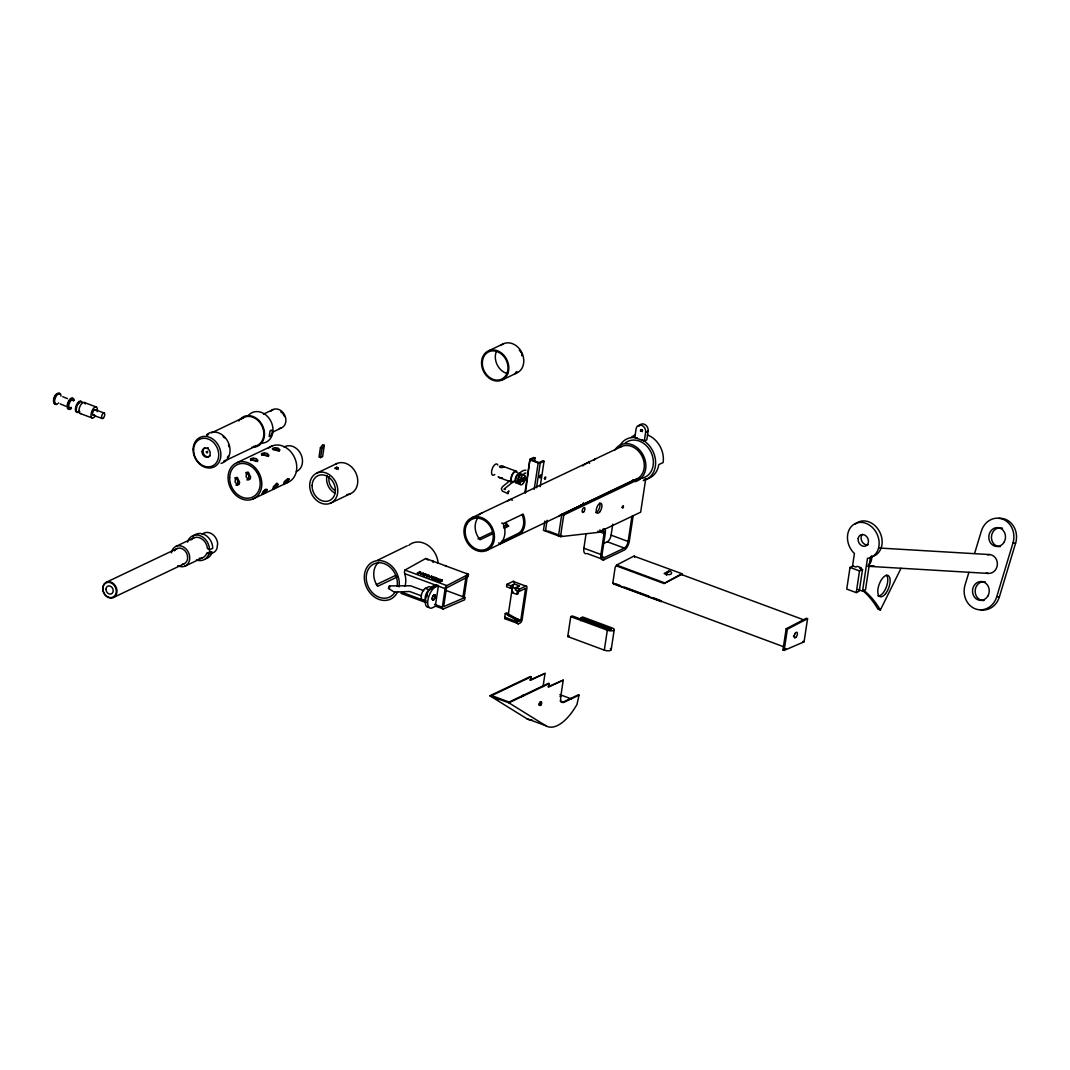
<?xml version="1.0" encoding="UTF-8"?>
<svg xmlns="http://www.w3.org/2000/svg" width="1070" height="1070" viewBox="0 0 1070 1070"><rect width="100%" height="100%" fill="white"/><g stroke="black" fill="none" stroke-linecap="round" stroke-linejoin="round"><path stroke-width="1.5" d="M276.903 483.065L273.198 486.97M641.077 430.862L640.997 429.525M518.736 621.322L518.896 620.105L506.618 612.896L505.267 613.538L504.719 617.176A2.836 1.271 -69.7 0 0 505.816 619.062L518.495 623.756L520.234 622.927A2.836 1.271 -69.7 0 0 522.133 619.61L526.908 587.978A2.836 1.271 -69.7 0 0 525.811 586.092L513.132 581.398L506.899 584.38L506.538 586.721L510.377 588.139L512.637 587.069A2.836 1.271 -69.7 0 1 514.483 584.019L519.472 585.865A2.836 1.271 -69.7 0 0 518.482 586.841M525.571 588.567L520.769 620.292L508.116 615.491L512.41 587.162M431.879 576.262L431.758 578.255L431.558 576.141L429.391 577.666L431.558 576.141M389.895 586.868L389.146 586.066L388.477 588.393L394.241 592.125L409.649 591.483L421.5 595.883M522.227 481.553C519.966 480.055 527.149 482.289 524.474 477.26M586.066 533.636L583.765 549.057A8.038 3.611 -69.7 0 0 585.945 553.738M599.695 530.065L602.798 531.215A3.304 1.485 -69.7 0 1 604.122 533.02L600.792 555.37A8.038 3.611 -69.7 0 0 603.493 559.971L624.586 549.94A8.038 3.611 -69.7 0 0 629.2 541.848L633.172 515.74M417.153 573.132L419.627 571.714M420.818 572.156L418.343 573.573L420.751 572.584M420.51 572.049L418.343 573.573M420.858 574.51C423.974 573.079 422.516 573.961 425.365 574.296M424.068 574.71L422.958 575.285L425.432 573.868M423.412 574.563L423.238 573.065M424.108 575.713L426.515 574.724M424.536 575.874L426.582 574.296M426.983 576.77L429.097 575.673M427.358 575.299L424.175 575.285M427.585 574.67L424.763 575.245M431.745 578.536L433.845 577.439M432.641 578.723L434.514 579.405L436.279 578.495L434.58 577.265L436.801 578.081L434.634 579.619L436.801 578.081M433.805 577.853L435.329 578.589M434.514 579.405L436.333 578.067M435.276 579.846L437.817 580.635M436.493 580.141L438.727 579.244M436.787 580.261L438.78 578.816M438.553 580.957L439.088 580.288L438.954 581.251M438.767 581.157L438.78 580.167M439.195 581.344L439.088 580.288M439.449 580.368L440.399 579.512L441.95 580.555M439.449 581.438L438.66 580.261M439.636 580.542L439.81 579.565M439.957 580.515L439.984 579.525M439.917 581.545L440.693 580.742L439.65 579.632M440.158 581.558L440.399 579.512M440.358 581.572L439.984 579.739L441.937 580.555M440.706 581.518L440.572 580.395M440.853 581.465L440.893 580.595M441.562 580.876L441.883 579.953M441.883 580.983L442.044 580.06M442.03 580.89L442.137 580.167M783.186 646.574L612.789 583.257L615.143 567.381L616.601 565.08L633.868 556.106L681.844 573.68L682.112 574.857M616.494 565.91L664.002 583.511L681.844 573.68M666.449 575.192C665.353 570.832 674.822 571.514 668.616 571.179L664.189 573.48C665.741 574.884 672.856 575.566 671.532 572.33M668.616 571.179L665.553 573.533M320.425 447.701L319.02 457.024L320.599 457.612L322.605 456.663L324.317 445.334L322.725 444.745L320.425 447.701L322.016 448.29L324.317 445.334M320.599 457.612L322.016 448.29M336.462 468.981L336.716 467.242L337.518 467.483L338.307 467.831L338.04 469.569M438.419 585.624L435.276 606.422L432.28 607.84A11.342 5.096 -69.7 0 1 427.866 600.297A11.342 5.096 -69.7 0 1 435.423 587.042L438.419 585.624L436.052 584.742L433.056 586.173A11.342 5.096 -69.7 0 0 425.606 598.732A11.342 5.096 -69.7 0 0 429.137 607.252M443.301 608.99A2.621 1.177 -69.7 0 1 442.325 607.225L445.133 588.634A2.621 1.177 -69.7 0 1 446.845 585.598L468.473 574.336L468.125 576.677L446.484 587.938L443.662 606.65L464.982 597.475L464.621 599.815L443.301 608.99L435.543 606.115M463.002 596.739L466.145 575.941M467.256 576.837L464.34 596.164A2.488 1.11 -69.7 0 1 463.845 597.702M522.227 480.497L519.472 482.717L521.331 480.256M521.785 480.564L524.139 480.042L524.407 478.263L520.261 480.243L519.966 479.4L522.976 477.969M519.873 482.864L522.601 479.547L522.481 480.831M520.261 480.243L524.862 477.407M522.267 479.454L522.08 480.684L524.407 480.256M510.377 588.139L510.738 585.798L514.523 583.993M524.982 492.106L529.958 459.257L533.756 457.452L535.013 457.92L534.532 461.103M525.423 493.15L529.958 459.257M518.723 589.891L518.134 593.73L516.797 594.372L511.808 592.526L512.65 586.989M519.512 585.838L515.727 587.644L515.365 589.985L519.204 591.416L525.477 588.433M516.797 594.372L517.385 590.48M534.184 489.418L538.183 462.989L530.426 460.113M519.204 591.416L519.565 589.075L525.811 586.092M536.525 487.706L540.243 463.069L544.041 461.264L540.203 486.689M518.495 623.756A2.836 1.271 -69.7 0 1 517.385 621.871L518.896 620.105M544.871 521.077L543.466 530.359L560.479 536.659L598.21 532.379L640.662 512.182L645.691 478.945M547.078 520.261L545.446 531.094L546.69 530.493M560.172 700.636A8.506 3.825 -69.7 0 0 563.275 701.987L578.255 694.858L579.044 695.152L576.971 704.461A47.267 21.253 -69.7 0 1 545.78 725.701L526.774 718.652L489.859 695.781L530.279 676.534L531.068 676.828L530.546 680.293L545.031 673.404L543.038 686.579M561.79 535.562L558.5 535.936L561.777 514.269L563.756 515.004L641.679 477.915M560.479 536.659L563.756 515.004M491.638 695.594L509.066 702.054L548.482 683.289L549.271 683.583L548.749 687.047L563.235 680.159L560.747 696.624A8.506 3.825 -69.7 0 0 564.064 702.281L579.044 695.152M559.236 515.646L583.15 504.331L583.391 502.766M610.395 648.473A4.534 1.699 8.6 0 1 609.98 650.587A4.534 1.699 8.6 0 1 604.323 650.132L567.742 636.57L570.751 616.641L572.249 615.932L608.763 629.454L611.411 629.294L581.184 617.711L580.716 620.774M602.798 531.215L603.119 529.035A5.671 2.555 -69.7 0 1 605.339 532.807L602.156 553.832A5.671 2.555 -69.7 0 0 604.363 557.604L624.345 548.094A5.671 2.555 -69.7 0 0 628.13 541.473L631.929 516.342M603.039 543.827L607.319 541.781A5.671 2.555 -69.7 0 0 611.104 535.16L612.762 524.166M604.323 650.132L607.332 630.19L570.751 616.641M611.211 649.637L614.22 629.708M644.3 441.067L645.625 432.333A5.671 4.601 64.5 0 0 641.652 425.365A5.671 4.601 64.5 0 0 636.115 428.816L634.791 437.55L644.3 441.067L646.802 439.877L648.112 431.143A5.671 4.601 64.5 0 0 645.357 424.817A5.671 4.601 64.5 0 0 639.646 425.258M782.959 649.971L786.169 628.772L806.379 618.273L807.569 618.714L804.065 641.826L784.149 650.413L782.959 649.971L786.022 648.647M784.149 650.413L787.359 629.213L807.569 618.714M850.021 567.434L846.745 589.102L856.254 592.619L859.25 591.188L862.527 569.521L859.745 568.504L861.243 567.782L857.284 566.324L855.786 567.033L853.017 566.003L850.021 567.434L859.531 570.952L862.527 569.521M852.442 566.618L854.422 553.498L853.245 552.334A18.671 15.14 64.5 0 1 852.991 524.969A18.671 15.14 64.5 0 1 876.945 533.836A18.671 15.14 64.5 0 1 868.88 558.125L867.489 558.339L862.527 591.135L857.966 589.45M856.254 592.619L859.531 570.952M870.485 556.922L865.523 589.717L862.527 591.135M661.394 600.792L661.247 601.621L613.739 584.019M524.073 479.868L521.826 481.406M441.081 580.823L439.502 580.997M641.492 431.076L642.415 430.514M642.401 430.755L642.374 430.033M968.872 572.396L965.033 585.076A18.912 16.732 -86.6 0 0 975.452 608.91A18.912 16.732 -86.6 0 0 996.705 596.819L999.353 596.966L1015.631 543.078A18.912 16.732 -86.6 0 0 998.751 518.361M974.609 553.377L981.324 531.188A18.912 16.732 -86.6 0 1 1002.59 519.084A18.912 16.732 -86.6 0 1 1012.996 542.918L996.705 596.819M520.769 620.332L513.506 618.005M205.453 558.821A13.228 10.727 64.5 0 0 211.726 553.364L212.114 552.294L210.095 551.545L206.657 553.631A10.874 8.814 64.5 0 1 199.154 558.299M212.114 552.294L208.489 554.902A13.228 10.727 64.5 0 1 196.412 559.931M210.095 551.545L209.907 552.093A10.874 8.814 64.5 0 1 209.332 553.19M794.609 634.336L795.344 633.079M862.54 590.399A246.26 110.692 -69.7 0 1 877.962 609.164L880.342 610.047L901.02 568.29M504.144 489.498L504.331 488.575L505.294 489.552M427.411 574.871L426.555 576.623L429.15 575.245M502.352 477.768L500.76 478.063L498.112 476.712M426.983 576.516L427.853 574.764M641.492 431.263C640.903 427.224 639.713 432.962 641.104 430.822M265.614 489.244L263.033 491.705M287.589 478.785L284.192 481.741M389.534 587.885L388.597 588.527M796.227 636.998L796.963 635.74A2.902 1.297 -69.7 0 0 797.364 633.025L796.936 632.316A2.902 1.297 -69.7 0 0 795.438 633.052M593.596 460.301L595 459.177L594.291 459.498M498.593 542.958L500.158 543.547L501.469 542.209A17.963 14.565 64.5 0 0 503.97 525.731L503.167 523.618L501.603 523.029M500.158 543.547L521.451 532.699A17.963 14.565 64.5 0 0 523.939 516.235L523.15 514.108L503.167 523.618M428.067 560.025L425.753 558.5L404.955 570.069L404.38 572.142L405.343 576.075A20.611 16.705 64.5 0 1 405.035 586.199M519.472 482.717L521.826 480.35M504.679 488.642L512.985 481.928M510.042 480.564L502.405 486.77L501.335 488.749L502.325 491.117L507.916 493.618L508.932 490.903L507.661 492.173L507.916 493.618M518.696 473.542L523.15 470.559L525.905 470.131M868.265 565.04L870.432 562.74A10.259 8.319 64.5 0 0 871.475 555.811M377.349 560.346L407.242 545.74M501.442 541.607L519.271 532.94A16.545 13.415 64.5 0 0 522.053 514.469M429.391 577.666L431.518 576.422L431.798 578.108M431.825 577.827L433.604 576.904M664.002 583.511L681.483 574.523L804.239 620.011M481.928 512.958L480.31 513.801A17.963 14.565 64.5 0 0 478.771 514.938M211.445 432.882L244.415 417.193M263.487 414.13L273.305 409.449M272.97 431.972L281.383 427.973M256.84 445.655L223.871 461.344A15.528 12.599 64.5 0 0 225.168 460.327M236.978 462.655L271.94 446.016M488.736 350.759L503.716 343.63M501.589 380.211A16.077 13.027 64.5 0 0 502.378 353.782A16.077 13.027 64.5 0 0 481.527 362.462A16.077 13.027 64.5 0 0 501.589 380.211L516.569 373.082M252.868 499.061A19.862 16.103 64.5 0 0 253.831 466.386A19.862 16.103 64.5 0 0 228.057 477.113A19.862 16.103 64.5 0 0 252.868 499.061L287.83 482.409M317.121 472.953L337.103 463.444M336.716 467.242L334.723 468.192L336.301 468.78L338.307 467.831M176.175 546.275L193.911 537.836M106.478 582.16L177.152 548.535M191.115 539.895A10.874 8.814 64.5 0 1 200.933 538.357A10.874 8.814 64.5 0 1 207.433 548.482L209.466 549.846L212.716 548.308L212.676 547.078A13.228 10.727 64.5 0 0 204.771 534.759A13.228 10.727 64.5 0 0 192.814 536.632M113.219 597.582A8.413 6.821 64.5 0 0 113.621 583.752A8.413 6.821 64.5 0 0 102.707 588.286A8.413 6.821 64.5 0 0 113.219 597.582L183.893 563.943M184.869 566.204L202.604 557.764M330.349 503.274A16.545 13.415 64.5 0 0 331.165 476.07A16.545 13.415 64.5 0 0 309.698 485.004A16.545 13.415 64.5 0 0 330.349 503.274L350.331 493.765M535.013 457.92L531.228 459.726L538.986 462.601L542.771 460.795L544.041 461.264M519.873 480.096L524.407 478.263M645.625 432.333L648.112 431.143M472.017 517.679L621.857 446.364M376.332 584.581L395.82 575.312M397.104 577.051L377.63 586.32L376.64 584.782A18.337 14.873 64.5 0 1 378.66 562.165M477.996 538.959L492.989 531.83M503.475 526.841L506.471 525.41L508.584 526.199L504.09 528.339M493.591 533.328L480.109 539.748L478.932 538.29A16.545 13.415 64.5 0 1 478.33 517.345M561.75 514.443L633.707 480.042M486.382 550.595A17.963 14.565 64.5 0 0 487.265 521.05A17.963 14.565 64.5 0 0 463.965 530.76A17.963 14.565 64.5 0 0 486.382 550.595L636.222 479.28M422.877 599.842A6.139 2.769 -69.7 0 1 421.433 594.786A6.139 2.769 -69.7 0 1 425.392 588.366L429.137 586.574L433.096 588.045M426.141 601.113A6.139 2.769 -69.7 0 1 425.579 595.495A6.139 2.769 -69.7 0 1 429.351 589.824L431.852 588.647M558.5 535.936L559.757 535.334M511.808 592.526L513.159 591.884M520.542 620.613L518.83 621.429M581.184 617.711L582.682 617.002L612.134 627.916A4.534 1.699 8.6 0 1 613.538 630.457A4.534 1.699 8.6 0 1 607.332 630.19M567.742 636.57L569.24 635.861M490.648 696.075L531.068 676.828M529.744 680.012L545.031 673.404M489.859 695.781L508.852 702.816L549.271 683.583M547.96 686.753L563.235 680.159M613.886 583.177L612.923 583.484M520.595 475.414L518.522 474.933L520.622 475.107M517.385 481.727L516.97 481.834A3.879 1.739 -69.7 0 1 515.874 479.146A3.879 1.739 -69.7 0 1 517.907 474.986L518.977 474.491A3.879 1.739 -69.7 0 1 519.966 475.548M540.243 463.069L538.183 462.989M583.15 504.331L582.709 504.478A17.963 14.565 64.5 0 1 580.796 504.772M524.006 473.368L525.945 473.087M421.299 574.215L424.135 574.269M423.466 574.122L424.375 574.149M1012.996 542.918L1015.631 543.078M879.58 548.041L989.589 554.568M870.873 565.762L874.15 565.963M867.676 566.271L988.439 573.44M60.228 403.898L65.765 406.199M389.534 585.879L410.559 585.798L423.76 590.693M67.45 398.615L62.742 396.716M518.535 482.463L517.492 482.035M516.088 471.148L501.282 465.731L499.583 466.547M499.008 477.501L512.155 482.383M611.104 535.16L628.13 541.473M597.889 531.188L604.068 533.475M512.517 500.198L510.403 499.409L508.785 500.252A17.963 14.565 64.5 0 0 507.233 501.389M607.319 541.781L624.345 548.094M548.148 531.028L558.299 534.799M583.872 548.188L600.899 554.487M601.273 556.453L604.363 557.604M586.975 553.484L604.002 559.784M616.601 565.08L664.122 582.682M786.169 628.772L787.359 629.213M518.562 533.462L520.127 534.037M802.874 641.385L804.065 641.826M615.41 583.752L619.971 585.437M624.546 587.136L648.901 596.164M653.476 597.849L660.07 600.297M84.089 402.454L96.126 406.921M95.163 409.69L104.111 412.993M93.224 415.213L102.172 418.531M80.223 413.528L92.247 417.982M506.899 584.38L510.738 585.798M515.727 587.644L519.565 589.075M512.583 587.323L516.328 588.714M425.753 558.5L468.473 574.336M433.738 578.295L435.45 578.923M432.521 578.375L434.701 579.178M404.955 570.069L446.845 585.598M404.728 573.667L445.133 588.634M446.203 590.506L464.982 597.475M433.056 586.173L435.423 587.042M504.719 617.176L517.385 621.871M425.392 588.366L429.351 589.824M425.218 600.899L401.905 592.258L401.049 593.382L426.234 602.664M434.554 604.349L442.325 607.225M206.858 553.096L208.864 553.832M559.891 694.631L571.5 698.937M559.958 696.329L560.747 696.624M563.275 701.987L564.064 702.281M502.94 466.279L504.01 466.921L502.271 467.536A2.22 1.378 -2.8 0 1 500.8 467.496L500.305 467.309A2.22 1.378 -2.8 0 1 499.543 466.52L499.57 466.493M505.267 613.538L517.559 620.747M508.852 702.816L545.78 725.701M493.043 696.463L498.62 699.914M258.378 473.649L257.108 471.656M794.635 637.76L794.207 637.051M508.584 526.199L507.407 524.741A16.545 13.415 64.5 0 1 506.244 522.922M279.364 450.965L277.879 449.881L274.094 449.654A3.718 1.043 -1.6 0 0 273.278 449.828M589.637 463.27L588.794 462.106L583.618 465.062A4.267 0.709 -38.9 0 0 582.829 465.945M642.16 429.565L642.468 430.274M505.254 523.538L506.471 525.41M634.336 556.079L634.604 557.256M268.516 456.422L266.885 455.111L263.1 454.884A3.718 1.043 -1.6 0 0 261.668 455.285M257.522 461.651L255.904 460.341L252.119 460.113A3.718 1.043 -1.6 0 0 250.674 460.515M422.864 572.918L423.132 574.122M209.466 549.846L209.439 548.629A13.228 10.727 64.5 0 0 199.354 535.428A13.228 10.727 64.5 0 0 187.504 542.142M540.952 476.725A1.511 0.682 -69.7 0 1 539.654 477.621A1.511 0.682 -69.7 0 1 540.149 475.361A1.511 0.682 -69.7 0 1 541.193 475.642M539.521 476.605A1.511 0.682 -69.7 0 1 538.691 477.34M276.394 449.052A17.976 14.579 64.5 0 1 278.374 449.641M268.356 448.236A19.862 16.103 64.5 0 1 294.758 458.013A19.862 16.103 64.5 0 1 283.71 483.399M284.098 447.086A13.709 11.115 64.5 0 1 300.75 453.894A13.709 11.115 64.5 0 1 296.35 471.549M246.836 479.828A3.718 2.18 62.8 0 0 248.828 478.878L248.614 475.347L246.876 472.659A3.718 2.033 89.9 0 0 245.806 472.632M235.841 485.058A3.718 2.18 62.8 0 0 237.848 484.108L237.62 480.577L235.895 477.889A3.718 2.033 89.9 0 0 234.825 477.862M209.051 456.556A4.815 3.905 64.5 0 1 203.514 453.64A4.815 3.905 64.5 0 1 205.186 447.715M207.794 447.715A4.815 3.905 64.5 0 1 208.316 447.942M210.282 455.633A4.815 3.905 64.5 0 1 209.506 456.315M206.671 434.674A16.358 13.268 64.5 0 1 227.95 441.763A16.358 13.268 64.5 0 1 221.049 463.35M207.152 435.343A15.528 12.599 64.5 0 1 208.489 434.353M223.122 436.52A15.528 12.599 64.5 0 1 224.526 437.911M228.498 444.879A15.528 12.599 64.5 0 1 229.007 446.832M228.164 456.168A15.528 12.599 64.5 0 1 227.348 457.733M241.619 418.932A15.528 12.599 64.5 0 1 262.257 426.582A15.528 12.599 64.5 0 1 253.617 446.431M238.837 421.005A16.358 13.268 64.5 0 1 262.417 425.365A16.358 13.268 64.5 0 1 251.972 447.22M248.387 415.494A16.358 13.268 64.5 0 1 270.911 421.312A16.358 13.268 64.5 0 1 262.257 443.181M270.71 411.361A10.111 8.199 64.5 0 1 284.633 414.959A10.111 8.199 64.5 0 1 279.283 428.468M280.768 411.977A6.794 5.51 64.5 0 1 281.477 412.418M282.132 412.94A6.794 5.51 64.5 0 1 283.777 414.973M284.179 415.762A6.794 5.51 64.5 0 1 284.486 416.591M855.465 523.966A18.671 15.14 64.5 0 1 879.767 532.044A18.671 15.14 64.5 0 1 871.876 556.694M868.131 544.804A6.139 4.989 64.5 0 1 862.059 541.607A6.139 4.989 64.5 0 1 862.259 534.505M863.049 589.784A246.26 110.692 -69.7 0 1 880.342 610.047M886.482 575.192A11.342 5.096 -69.7 0 1 886 587.911A11.342 5.096 -69.7 0 1 877.841 595.883M999.353 596.966A18.912 16.732 -86.6 0 1 980.2 609.686M1001.453 527.925A9.456 8.373 -86.6 0 1 1002.51 528.232M1000.316 546.636A9.456 8.373 -86.6 0 1 991.422 537.314A9.456 8.373 -86.6 0 1 1000.37 527.778M984.039 600.524A9.456 8.373 -86.6 0 1 975.158 590.6A9.456 8.373 -86.6 0 1 985.162 581.812M987.409 554.755A9.456 8.373 -86.6 0 1 997.36 564.505A9.456 8.373 -86.6 0 1 986.299 572.985M335.498 490.782A11.008 8.934 64.5 0 1 329.279 476.511M334.843 493.123A13.709 11.115 64.5 0 1 327.086 475.361M335.539 464.246A16.545 13.415 64.5 0 1 356.511 474.451A16.545 13.415 64.5 0 1 346.894 494.581M466.493 573.6A2.488 1.11 -69.7 0 1 467.51 575.232M432.053 560.84A2.488 1.11 -69.7 0 1 433.056 562.472M445.12 565.669A2.488 1.11 -69.7 0 1 446.15 566.471M397.746 591.549A20.611 16.705 64.5 0 1 368.521 590.854A20.611 16.705 64.5 0 1 377.095 560.667A20.611 16.705 64.5 0 1 399.07 586.882M395.031 592.178A18.337 14.873 64.5 0 1 369.15 588.353A18.337 14.873 64.5 0 1 378.272 562.78A18.337 14.873 64.5 0 1 397.171 586.173M408.807 545.366A20.611 16.705 64.5 0 1 426.93 544.67A20.611 16.705 64.5 0 1 438.178 563.235M426.957 596.819A2.836 1.271 -69.7 0 1 427.398 594.786M796.24 636.971A2.902 1.297 -69.7 0 1 794.743 637.68M794.314 636.984A2.902 1.297 -69.7 0 1 794.729 634.283M793.82 635.968A2.822 1.271 -69.7 0 1 793.432 636.382M494.821 474.491A5.952 2.675 -69.7 0 1 491.571 473.074A5.952 2.675 -69.7 0 1 493.939 465.624A5.952 2.675 -69.7 0 1 497.804 465.089M518.308 482.142A5.296 2.381 -69.7 0 1 515.071 481.433A5.296 2.381 -69.7 0 1 517.278 474.478A5.296 2.381 -69.7 0 1 520.715 474.585M514.135 481.647A5.952 2.675 -69.7 0 1 510.898 480.229A5.952 2.675 -69.7 0 1 513.266 472.779A5.952 2.675 -69.7 0 1 517.118 472.244M518.468 482.249A3.879 1.739 -69.7 0 1 518.455 479.066M519.004 477.661A3.879 1.739 -69.7 0 1 519.472 476.819M514.135 481.099A5.296 2.381 -69.7 0 1 511.607 476.792A5.296 2.381 -69.7 0 1 516.623 472.392M519.565 483.907A5.296 2.381 -69.7 0 1 518.241 477.782A5.296 2.381 -69.7 0 1 523.083 475.468M642.08 439.716A22.497 18.244 64.5 0 1 655.616 462.079A22.497 18.244 64.5 0 1 643.257 480.604M619.129 447.18A22.497 18.244 64.5 0 1 637.158 437.897M631.22 437.469A22.497 18.244 64.5 0 1 635.272 434.955M647.39 434.942A22.497 18.244 64.5 0 1 663.119 462.561L658.772 464.621A22.497 18.244 64.5 0 1 644.26 479.373M625.014 443.288A19.848 16.103 64.5 0 1 650.841 451.888A19.848 16.103 64.5 0 1 642.455 478.103M620.159 447.233A17.963 14.565 64.5 0 1 642.936 458.308A17.963 14.565 64.5 0 1 632.49 480.162M614.728 450.162A19.848 16.103 64.5 0 1 642.067 453.198A19.848 16.103 64.5 0 1 634.965 481.66M638.977 426.341A5.671 4.601 64.5 0 1 639.271 425.766M642.374 431.665A2.836 2.3 64.5 0 1 641.117 429.926M599.601 503.141A5.296 2.381 -69.7 0 1 599.16 508.785A5.296 2.381 -69.7 0 1 595.669 512.543M513.132 581.398A2.836 1.271 -69.7 0 1 513.974 581.505M514.175 581.853A2.836 1.271 -69.7 0 1 514.295 582.642M500.827 345.436A16.077 13.027 64.5 0 1 521.732 352.391A16.077 13.027 64.5 0 1 514.951 373.617M519.258 350.157A6.045 4.909 64.5 0 1 519.86 350.626M520.408 351.161A6.045 4.909 64.5 0 1 521.317 352.431M521.678 353.14A6.045 4.909 64.5 0 1 522.254 355.414M520.394 351.535A5.109 4.133 64.5 0 1 521.157 352.605M521.692 353.822A5.109 4.133 64.5 0 1 521.973 355.748M507.728 373.671A15.127 12.265 64.5 0 1 496.453 351.187M516.93 371.477A15.127 12.265 64.5 0 1 515.62 372.427M95.431 415.815A5.872 2.635 -69.7 0 1 91.017 415.869A5.872 2.635 -69.7 0 1 94.588 407.309A5.872 2.635 -69.7 0 1 97.156 411.683M57.365 404.085A5.858 2.635 -69.7 0 1 54.583 401.344A5.858 2.635 -69.7 0 1 57.887 394.028A5.858 2.635 -69.7 0 1 60.963 396.141M58.609 402.868A5.858 2.635 -69.7 0 1 58.208 403.35M56.162 404.032A5.858 2.635 -69.7 0 1 54.557 397.599A5.858 2.635 -69.7 0 1 59.933 394.215M54.062 402.694A4.909 2.207 -69.7 0 1 54.677 396.328A4.909 2.207 -69.7 0 1 58.502 394.308M55.172 402.989A4.909 2.207 -69.7 0 1 54.302 402.882M94.414 414.652A2.929 1.311 -69.7 0 1 92.635 414.344A2.929 1.311 -69.7 0 1 93.705 410.572A2.929 1.311 -69.7 0 1 95.671 410.225M69.069 409.101A5.858 2.635 -69.7 0 1 67.731 402.895A5.858 2.635 -69.7 0 1 72.813 398.428M73.228 399.15A5.858 2.635 -69.7 0 1 73.482 400.768M70.299 408.392A5.858 2.635 -69.7 0 1 69.871 408.727M79.822 411.361A5.872 2.635 -69.7 0 1 76.237 410.572A5.872 2.635 -69.7 0 1 78.672 402.868A5.872 2.635 -69.7 0 1 82.47 402.989M78.605 411.482A5.872 2.635 -69.7 0 1 75.809 406.707A5.872 2.635 -69.7 0 1 81.36 401.825M80.945 413.515A5.872 2.635 -69.7 0 1 79.608 407.295A5.872 2.635 -69.7 0 1 84.691 402.828M85.105 403.55A5.872 2.635 -69.7 0 1 85.252 404.019M76.492 409.823A4.16 1.872 -69.7 0 1 76.492 407.202M77.2 405.182A4.16 1.872 -69.7 0 1 77.441 404.714M77.99 403.885A4.16 1.872 -69.7 0 1 78.578 403.256M79.167 402.855A4.16 1.872 -69.7 0 1 79.715 402.721M71.088 407.295A4.16 1.872 -69.7 0 1 68.814 406.306A4.16 1.872 -69.7 0 1 70.473 401.103A4.16 1.872 -69.7 0 1 73.161 400.728M71.503 408.285A5.858 2.635 -69.7 0 1 67.905 407.295A5.858 2.635 -69.7 0 1 70.633 399.484A5.858 2.635 -69.7 0 1 74.245 400.461M211.74 553.243A10.874 8.814 64.5 0 0 216.902 548.763L217.678 543.6A10.874 8.814 64.5 0 0 211.753 533.81A10.874 8.814 64.5 0 0 202.19 534.184M174.463 550.876A8.413 6.821 64.5 0 1 186.327 552.628A8.413 6.821 64.5 0 1 182.141 564.358M171.414 552.869A10.874 8.814 64.5 0 1 182.422 546.422A10.874 8.814 64.5 0 1 189.457 560.466A10.874 8.814 64.5 0 1 177.834 565.682M521.558 697.025A1.886 0.856 -69.7 0 1 522.708 695.286A1.886 0.856 -69.7 0 1 523.484 696.115M532.138 720.123A47.267 21.253 -69.7 0 1 526.774 718.652M539.868 701.92A1.886 0.856 -69.7 0 1 540.885 702.843A1.886 0.856 -69.7 0 1 539.521 705.237A1.886 0.856 -69.7 0 1 538.972 703.485M267.179 489.699C265.213 494.153 257.522 497.175 265.012 490.368A3.718 1.137 -51.8 0 1 267.005 489.418L267.179 489.699M278.16 484.469C276.194 488.923 268.503 491.946 275.993 485.138A3.718 1.137 -51.8 0 1 277.999 484.188L278.16 484.469M289.154 479.24C287.349 483.493 279.283 486.97 286.987 479.908A3.718 1.137 -51.8 0 1 288.98 478.959L289.154 479.24M272.502 431.839L270.951 435.61A3.304 1.217 -58.7 0 1 269.185 436.453L269.988 431.13A3.304 1.699 -81.6 0 1 271.753 430.287L272.502 431.839M239.519 482.115L239.372 483.734A3.718 2.18 62.8 0 1 237.379 484.697L235.132 482.115L235.427 478.477A3.718 2.033 89.9 0 1 237.42 477.528L239.519 482.115M250.514 476.886L250.367 478.504A3.718 2.18 62.8 0 1 248.374 479.467L246.127 476.886L246.408 473.248A3.718 2.033 89.9 0 1 248.414 472.298L250.514 476.886M622.138 507.314C623.489 510.644 624.144 502.271 622.138 507.314M206.323 451.834C207.353 455.312 208.744 449.721 206.323 451.834M544.429 478.464C545.62 481.995 546.556 473.488 544.429 478.464M467.282 523.591L466.413 525.25A16.545 13.415 64.5 0 0 479.962 550.047A16.545 13.415 64.5 0 0 491.29 528.312A16.545 13.415 64.5 0 0 467.282 523.591M275.284 447.768L274.361 447.875A3.718 1.043 -1.6 0 0 272.355 448.838L277.839 450.871A3.718 1.699 19.6 0 0 279.845 449.908L278.147 448.143L275.391 447.755M264.303 452.998L263.367 453.105A3.718 1.043 -1.6 0 0 261.374 454.068L266.858 456.101A3.718 1.699 19.6 0 0 268.851 455.138L267.152 453.372L264.41 452.984M253.309 458.228L252.386 458.334A3.718 1.043 -1.6 0 0 250.38 459.297L255.864 461.33A3.718 1.699 19.6 0 0 257.87 460.367L256.171 458.602L253.309 458.228M229.675 477.474A17.976 14.579 64.5 0 0 252.105 497.323A17.976 14.579 64.5 0 0 252.988 467.764A17.976 14.579 64.5 0 0 229.675 477.474M202.083 451.674A4.815 3.905 64.5 0 0 208.102 456.997A4.815 3.905 64.5 0 0 208.329 449.079A4.815 3.905 64.5 0 0 202.083 451.674M193.122 449.119A16.358 13.268 64.5 0 0 213.532 467.175A16.358 13.268 64.5 0 0 214.334 440.278A16.358 13.268 64.5 0 0 193.122 449.119M193.616 449.801A14.793 11.997 64.5 0 0 212.087 466.132A14.793 11.997 64.5 0 0 212.81 441.816A14.793 11.997 64.5 0 0 193.616 449.801M858.153 538.491A6.139 4.989 64.5 0 0 865.135 546.235A6.139 4.989 64.5 0 0 866.606 536.485A6.139 4.989 64.5 0 0 858.153 538.491M885.599 593.636A11.342 5.096 -69.7 0 0 888.327 575.633A11.342 5.096 -69.7 0 0 877.975 588.915A11.342 5.096 -69.7 0 0 885.599 593.636M1004.101 542.209A9.456 8.373 -86.6 0 0 997.721 527.617A9.456 8.373 -86.6 0 0 989.643 541.326A9.456 8.373 -86.6 0 0 1004.101 542.209M987.824 596.11A9.456 8.373 -86.6 0 0 981.444 581.518A9.456 8.373 -86.6 0 0 973.352 595.228A9.456 8.373 -86.6 0 0 987.824 596.11M312.106 485.539A13.709 11.115 64.5 0 0 329.226 500.68A13.709 11.115 64.5 0 0 329.881 478.13A13.709 11.115 64.5 0 0 312.106 485.539M523.284 483.413A5.296 2.381 -69.7 0 0 524.554 475A5.296 2.381 -69.7 0 0 519.712 481.206A5.296 2.381 -69.7 0 0 523.284 483.413M583.886 511.728A2.555 1.15 -69.7 0 0 584.501 507.675A2.555 1.15 -69.7 0 0 582.174 510.657A2.555 1.15 -69.7 0 0 583.886 511.728M599.842 511.781A5.296 2.381 -69.7 0 0 601.113 503.368A5.296 2.381 -69.7 0 0 596.284 509.574A5.296 2.381 -69.7 0 0 599.842 511.781M434.26 599.347A2.836 1.271 -69.7 0 0 434.942 594.84A2.836 1.271 -69.7 0 0 432.36 598.157A2.836 1.271 -69.7 0 0 434.26 599.347M434.099 599.28A2.836 1.271 -69.7 0 0 434.781 594.786A2.836 1.271 -69.7 0 0 432.2 598.103A2.836 1.271 -69.7 0 0 434.099 599.28M482.329 362.65A15.127 12.265 64.5 0 0 501.215 379.342A15.127 12.265 64.5 0 0 501.95 354.478A15.127 12.265 64.5 0 0 482.329 362.65M103.563 417.728A2.929 1.311 -69.7 0 0 104.271 413.073A2.929 1.311 -69.7 0 0 101.596 416.497A2.929 1.311 -69.7 0 0 103.563 417.728M105.983 589.195A4.253 3.451 64.5 0 0 111.307 593.89A4.253 3.451 64.5 0 0 111.507 586.895A4.253 3.451 64.5 0 0 105.983 589.195M102.867 588.5A7.945 6.433 64.5 0 0 112.778 597.261A7.945 6.433 64.5 0 0 113.166 584.207A7.945 6.433 64.5 0 0 102.867 588.5M540.938 705.023A1.886 0.856 -69.7 0 0 541.393 702.027A1.886 0.856 -69.7 0 0 539.668 704.247A1.886 0.856 -69.7 0 0 540.938 705.023"/></g></svg>
